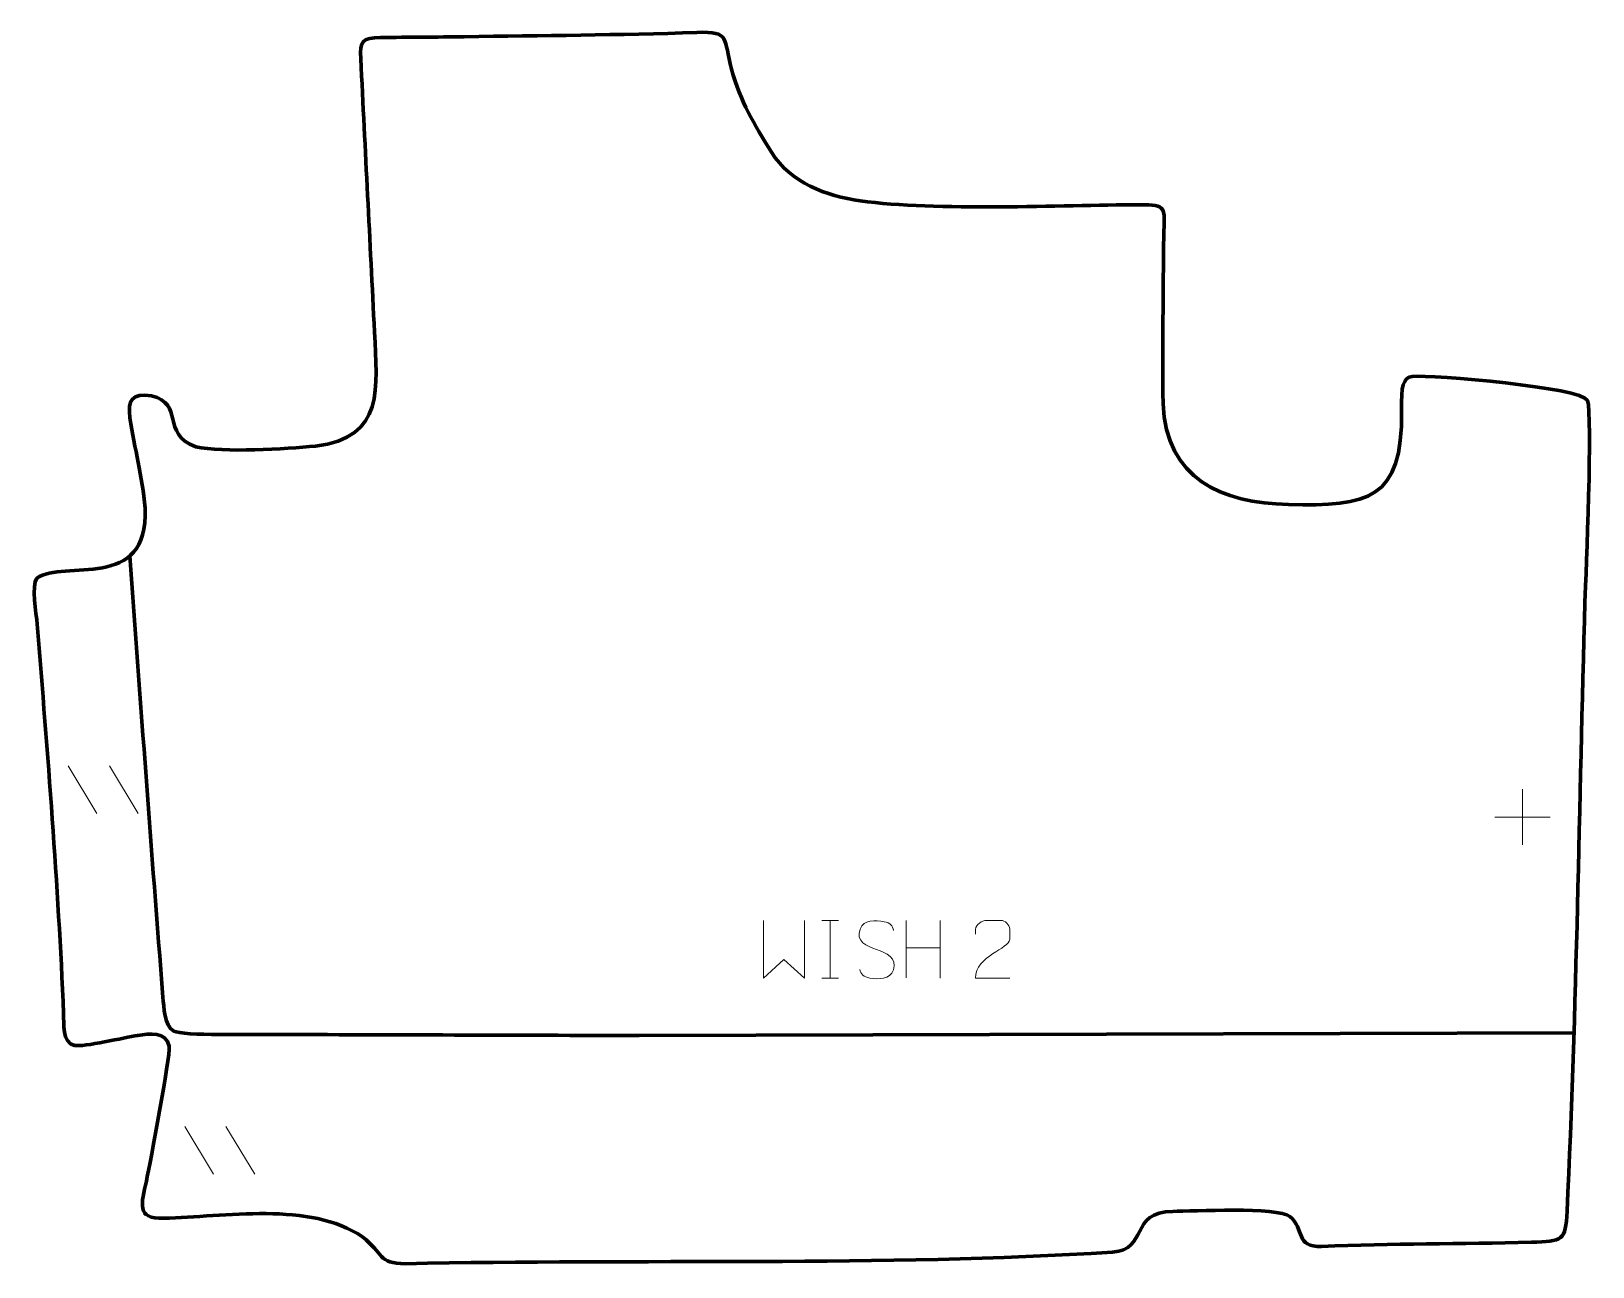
# Model space of a CAD drawing. Header units: millimetres. Extents: x -1298 to -625, y 596 to 1129.
import ezdxf

# ---------------------------------------------------------------- set-up
doc = ezdxf.new("R2010")
doc.units = ezdxf.units.MM
doc.header["$MEASUREMENT"] = 0
doc.layers.add('layer 1', color=7, linetype='Continuous')
doc.layers.add('layer 2', color=7, linetype='Continuous')

msp = doc.modelspace()

# ---------------------------------------------------------------- linework, layer by layer
at = {"layer": 'layer 1', "color": 142, "lineweight": 158}
msp.add_open_spline([(-1255.6199, 903.0434), (-1250.8403, 839.6414), (-1246.3709, 776.0517), (-1241.2684, 712.6952), (-1241.2684, 712.6952), (-1240.9224, 708.3993), (-1240.6977, 700.3448), (-1236.6352, 698.0517), (-1236.6352, 698.0517), (-1232.9489, 695.9711), (-1201.84, 696.628), (-1195.1954, 696.6085), (-1195.1954, 696.6085), (-1142.1293, 696.4528), (-1089.0633, 696.2956), (-1035.9973, 696.1386), (-1035.9973, 696.1386), (-1035.9973, 696.1386), (-632.8305, 697.3434), (-632.8305, 697.3434)], degree=3, knots=[0, 0, 0, 0, 0.16666667, 0.16666667, 0.16666667, 0.16666667, 0.33333333, 0.33333333, 0.33333333, 0.33333333, 0.5, 0.5, 0.5, 0.5, 0.66666667, 0.66666667, 0.66666667, 0.66666667, 1, 1, 1, 1], dxfattribs=at)
at = {"layer": 'layer 1', "color": 250, "lineweight": 9}
for points in [[(-1282.0964, 812.4694), (-1282.0964, 812.4694), (-1269.7321, 791.9251), (-1269.7321, 791.9251)], [(-1264.3665, 812.4694), (-1264.3665, 812.4694), (-1252.0022, 791.9251), (-1252.0022, 791.9251)], [(-655.0202, 802.3624), (-655.0202, 802.3624), (-655.0202, 778.3845), (-655.0202, 778.3845)], [(-667.0091, 790.3734), (-667.0091, 790.3734), (-643.0312, 790.3734), (-643.0312, 790.3734)], [(-957.1062, 745.7941), (-957.1062, 745.7941), (-949.9381, 745.7941), (-949.9381, 745.7941)], [(-953.5222, 745.7941), (-953.5222, 745.7941), (-953.5222, 720.8406), (-953.5222, 720.8406)], [(-920.8438, 745.7941), (-920.8438, 745.7941), (-920.8438, 721.0166), (-920.8438, 721.0166)], [(-906.2005, 745.7941), (-906.2005, 745.7941), (-906.2005, 720.8406), (-906.2005, 720.8406)], [(-920.8438, 733.9118), (-920.8438, 733.9118), (-906.2005, 733.9122), (-906.2005, 733.9122)], [(-957.1062, 720.8406), (-957.1062, 720.8406), (-949.9381, 720.8406), (-949.9381, 720.8406)], [(-1231.8256, 656.8943), (-1231.8256, 656.8943), (-1219.4613, 636.35), (-1219.4613, 636.35)], [(-1214.0957, 656.8943), (-1214.0957, 656.8943), (-1201.7314, 636.35), (-1201.7314, 636.35)]]:
    msp.add_open_spline(points, degree=3, dxfattribs=at)
for points, knots in [([(-982.3647, 745.7963), (-982.3647, 745.7963), (-982.3647, 720.8383), (-982.3647, 720.8383), (-982.3647, 720.8383), (-982.3647, 720.8383), (-973.522, 728.903), (-973.522, 728.903), (-973.522, 728.903), (-973.522, 728.903), (-964.6796, 720.8389), (-964.6796, 720.8389), (-964.6796, 720.8389), (-964.6796, 720.8389), (-964.6796, 745.7963), (-964.6796, 745.7963)], [0, 0, 0, 0, 0.2, 0.2, 0.2, 0.2, 0.4, 0.4, 0.4, 0.4, 0.6, 0.6, 0.6, 0.6, 1, 1, 1, 1]), ([(-933.5221, 733.3174), (-937.7704, 734.7878), (-942.6785, 736.5836), (-940.6734, 742.1039), (-940.6734, 742.1039), (-939.1699, 746.2438), (-933.9563, 745.8553), (-930.3527, 745.2542), (-930.3527, 745.2542), (-927.4921, 744.777), (-926.6274, 743.5638), (-926.3168, 741.4797)], [0, 0, 0, 0, 0.25, 0.25, 0.25, 0.25, 0.5, 0.5, 0.5, 0.5, 1, 1, 1, 1]), ([(-876.1507, 720.8302), (-881.0651, 720.8305), (-885.9795, 720.8305), (-890.8936, 720.8302), (-890.8936, 720.8302), (-890.8936, 730.7625), (-876.2426, 733.4037), (-876.1507, 737.714), (-876.1507, 737.714), (-876.151, 739.1381), (-876.151, 740.5618), (-876.1507, 741.9851), (-876.1507, 741.9851), (-876.1676, 744.0622), (-878.2904, 745.787), (-879.9614, 745.8043), (-879.9614, 745.8043), (-882.0346, 745.8039), (-884.1075, 745.8039), (-886.1799, 745.8043), (-886.1799, 745.8043), (-888.002, 745.8208), (-890.8267, 744.0287), (-890.8936, 741.9351), (-890.8936, 741.9351), (-890.8936, 741.9351), (-890.8936, 739.8803), (-890.8936, 739.8803)], [0, 0, 0, 0, 0.125, 0.125, 0.125, 0.125, 0.25, 0.25, 0.25, 0.25, 0.375, 0.375, 0.375, 0.375, 0.5, 0.5, 0.5, 0.5, 0.625, 0.625, 0.625, 0.625, 0.75, 0.75, 0.75, 0.75, 1, 1, 1, 1]), ([(-933.5221, 733.3173), (-929.5035, 731.6706), (-924.474, 729.7823), (-926.308, 724.422), (-926.308, 724.422), (-927.7678, 720.1556), (-932.6786, 720.4123), (-936.4047, 720.967), (-936.4047, 720.967), (-939.1547, 721.3768), (-940.3756, 722.5903), (-940.7536, 724.7025)], [0, 0, 0, 0, 0.25, 0.25, 0.25, 0.25, 0.5, 0.5, 0.5, 0.5, 1, 1, 1, 1])]:
    msp.add_open_spline(points, degree=3, knots=knots, dxfattribs=at)
at = {"layer": 'layer 2', "color": 242, "lineweight": 158}
msp.add_open_spline([(-1155.9676, 1117.5432), (-1156.3362, 1125.3852), (-1155.3013, 1126.4879), (-1147.4349, 1126.6418), (-1147.4349, 1126.6418), (-1135.4934, 1126.8752), (-1123.3276, 1126.8281), (-1111.3219, 1127.0254), (-1111.3219, 1127.0254), (-1077.8907, 1127.5675), (-1044.4183, 1127.7007), (-1011.0041, 1128.8814), (-1011.0041, 1128.8814), (-996.3228, 1129.4001), (-999.7266, 1126.26), (-996.117, 1113.0171), (-996.117, 1113.0171), (-991.9662, 1098.6321), (-986.7556, 1089.7405), (-978.8639, 1077.2222), (-978.8639, 1077.2222), (-970.4921, 1063.9423), (-955.4164, 1058.3144), (-940.5976, 1056.2422), (-940.5976, 1056.2422), (-907.8746, 1051.673), (-854.3488, 1054.4261), (-820.0983, 1054.562), (-820.0983, 1054.562), (-808.1217, 1054.6096), (-809.4886, 1053.4952), (-809.6961, 1041.0496), (-809.6961, 1041.0496), (-810.0737, 1017.0249), (-810.2152, 992.7384), (-810.0252, 968.713), (-810.0252, 968.713), (-808.6698, 936.3724), (-784.8752, 925.8348), (-755.8969, 925.225), (-755.8969, 925.225), (-721.7992, 924.4595), (-706.6038, 926.9849), (-707.2029, 965.7619), (-707.2029, 965.7619), (-707.3674, 976.4113), (-706.5515, 979.8211), (-702.5762, 980.4804), (-702.5762, 980.4804), (-694.0632, 981.1717), (-629.1851, 975.7885), (-627.0057, 970.0828), (-627.0057, 970.0828), (-624.7273, 964.1183), (-627.6269, 895.5056), (-628.1005, 883.2778), (-628.1005, 883.2778), (-630.5773, 795.474), (-631.6396, 708.1716), (-635.8002, 620.3557), (-635.8002, 620.3557), (-636.4124, 607.4323), (-637.7282, 607.3924), (-651.2071, 606.9872), (-651.2071, 606.9872), (-681.328, 606.0817), (-711.5156, 606.555), (-741.6398, 605.1891), (-741.6398, 605.1891), (-753.1737, 604.6661), (-748.7527, 612.6782), (-755.3283, 618.0542), (-755.3283, 618.0542), (-760.5519, 622.3248), (-797.592, 620.3618), (-805.7923, 620.2959), (-805.7923, 620.2959), (-824.6997, 620.144), (-816.3758, 603.7054), (-831.7817, 602.7193), (-831.7817, 602.7193), (-930.649, 596.3906), (-1036.4693, 599.9485), (-1136.6455, 597.6917), (-1136.6455, 597.6917), (-1148.788, 597.7998), (-1146.0122, 602.2328), (-1155.2939, 609.3183), (-1155.2939, 609.3183), (-1177.625, 624.7553), (-1215.0713, 617.9076), (-1240.9162, 617.3079), (-1240.9162, 617.3079), (-1253.2022, 617.0228), (-1250.4151, 623.6487), (-1248.4149, 633.3443), (-1248.4149, 633.3443), (-1246.764, 641.4702), (-1238.1327, 686.5789), (-1238.5839, 691.5599), (-1238.5839, 691.5599), (-1239.9374, 697.9816), (-1247.0132, 696.9754), (-1252.1783, 696.1846), (-1252.1783, 696.1846), (-1257.6723, 695.3433), (-1275.6703, 691.0354), (-1279.4613, 691.8788), (-1279.4613, 691.8788), (-1284.8026, 693.0672), (-1283.9775, 701.4495), (-1284.1194, 705.5589), (-1284.1194, 705.5589), (-1286.4557, 761.3315), (-1291.0413, 817.973), (-1295.5117, 873.6575), (-1295.5117, 873.6575), (-1295.8658, 878.0689), (-1298.0799, 890.3832), (-1295.627, 893.4311), (-1295.627, 893.4311), (-1284.2835, 901.6255), (-1247.2417, 887.247), (-1249.0102, 923.5957), (-1249.0102, 923.5957), (-1250.126, 937.7875), (-1253.5423, 949.0743), (-1255.506, 962.5488), (-1255.506, 962.5488), (-1256.6287, 970.2525), (-1254.6321, 973.461), (-1246.2642, 972.0881), (-1246.2642, 972.0881), (-1231.7906, 968.664), (-1242.5746, 955.9217), (-1227.1251, 950.1449), (-1227.1251, 950.1449), (-1215.27, 947.4607), (-1188.375, 949.2279), (-1175.5289, 950.4556), (-1175.5289, 950.4556), (-1145.4909, 953.9809), (-1148.9243, 975.7842), (-1150.0745, 999.5968), (-1150.0745, 999.5968), (-1151.9734, 1038.9112), (-1154.0927, 1078.2427), (-1155.9676, 1117.5432)], degree=3, knots=[0, 0, 0, 0, 0.02631579, 0.02631579, 0.02631579, 0.02631579, 0.05263158, 0.05263158, 0.05263158, 0.05263158, 0.07894737, 0.07894737, 0.07894737, 0.07894737, 0.10526316, 0.10526316, 0.10526316, 0.10526316, 0.13157895, 0.13157895, 0.13157895, 0.13157895, 0.15789474, 0.15789474, 0.15789474, 0.15789474, 0.18421053, 0.18421053, 0.18421053, 0.18421053, 0.21052632, 0.21052632, 0.21052632, 0.21052632, 0.23684211, 0.23684211, 0.23684211, 0.23684211, 0.26315789, 0.26315789, 0.26315789, 0.26315789, 0.28947368, 0.28947368, 0.28947368, 0.28947368, 0.31578947, 0.31578947, 0.31578947, 0.31578947, 0.34210526, 0.34210526, 0.34210526, 0.34210526, 0.36842105, 0.36842105, 0.36842105, 0.36842105, 0.39473684, 0.39473684, 0.39473684, 0.39473684, 0.42105263, 0.42105263, 0.42105263, 0.42105263, 0.44736842, 0.44736842, 0.44736842, 0.44736842, 0.47368421, 0.47368421, 0.47368421, 0.47368421, 0.5, 0.5, 0.5, 0.5, 0.52631579, 0.52631579, 0.52631579, 0.52631579, 0.55263158, 0.55263158, 0.55263158, 0.55263158, 0.57894737, 0.57894737, 0.57894737, 0.57894737, 0.60526316, 0.60526316, 0.60526316, 0.60526316, 0.63157895, 0.63157895, 0.63157895, 0.63157895, 0.65789474, 0.65789474, 0.65789474, 0.65789474, 0.68421053, 0.68421053, 0.68421053, 0.68421053, 0.71052632, 0.71052632, 0.71052632, 0.71052632, 0.73684211, 0.73684211, 0.73684211, 0.73684211, 0.76315789, 0.76315789, 0.76315789, 0.76315789, 0.78947368, 0.78947368, 0.78947368, 0.78947368, 0.81578947, 0.81578947, 0.81578947, 0.81578947, 0.84210526, 0.84210526, 0.84210526, 0.84210526, 0.86842105, 0.86842105, 0.86842105, 0.86842105, 0.89473684, 0.89473684, 0.89473684, 0.89473684, 0.92105263, 0.92105263, 0.92105263, 0.92105263, 0.94736842, 0.94736842, 0.94736842, 0.94736842, 1, 1, 1, 1], dxfattribs=at)

doc.saveas('drawing.dxf')
